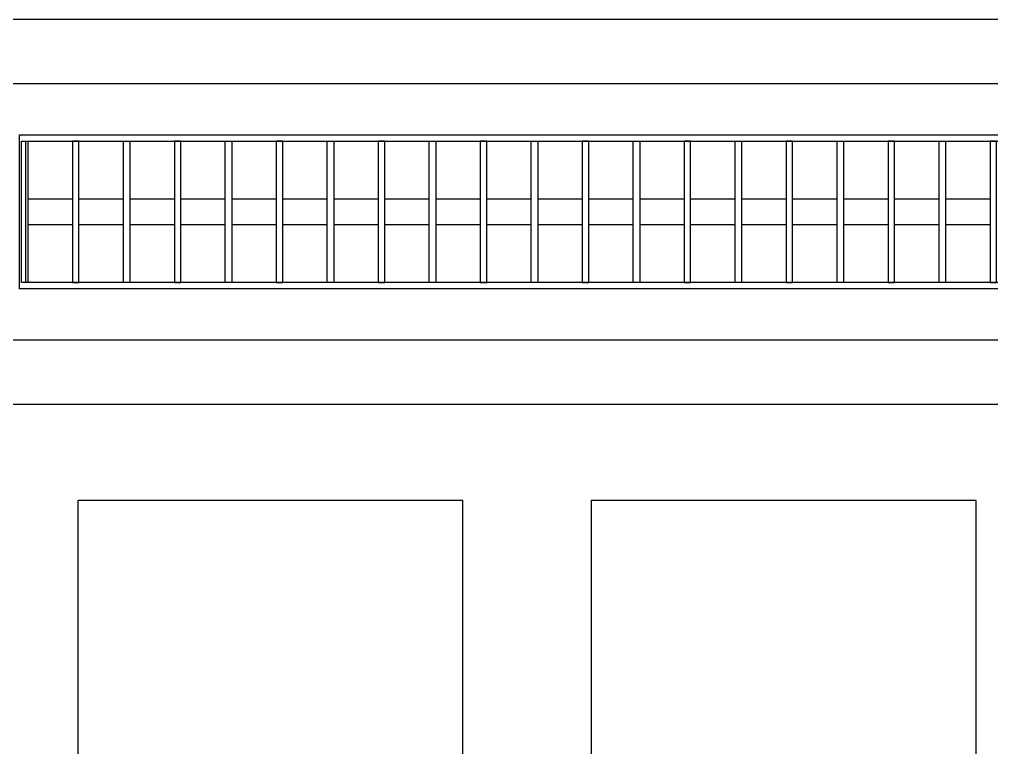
# Model space of a CAD drawing. Header units: millimetres. Extents: x -920231 to -841213, y -17301 to 22361.
# Drawn here: x -853260 to -852502, y -2808 to -2240 of the extents above; entities that cross this region are included whole.
import ezdxf
from ezdxf.xclip import XClip

# ---------------------------------------------------------------- set-up
doc = ezdxf.new("R2010")
doc.units = ezdxf.units.MM
doc.header["$XCLIPFRAME"] = 0
for name, color, linetype in [('000 - WIPEOUT', 250, 'Continuous'), ('001 - ASCESSORIES', 251, 'Continuous'), ('A04_TUBE SERIES', 2, 'Continuous'), ('A11_ALU.SOLID SHEET', 2, 'Continuous')]:
    doc.layers.add(name, color=color, linetype=linetype)
doc.layers.add('008 - LIGHTING', color=1, linetype='Continuous', lineweight=9)

# ---------------------------------------------------------------- blocks, each defined once
blk = doc.blocks.new('*U1368')
at = {"layer": 'Defpoints', "color": 250, "flags": 1}
blk.add_attdef('EXTR.OVL-LENGTH_', (-33.1, -9.01), '', height=5, dxfattribs=at)
blk.add_wipeout([(-25, 0), (25, 0), (25, 24947.74), (-25, 24997.74)]).dxf.layer = '000 - WIPEOUT'
at = {"layer": 'A04_TUBE SERIES', "color": 0}
blk.add_lwpolyline([(-25, 0), (25, 0), (25, 24947.74), (-25, 24997.74)], close=True, dxfattribs=at)
blk = doc.blocks.new('*U1369')
at = {"layer": 'Defpoints', "color": 250, "flags": 1}
blk.add_attdef('EXTR.OVL-LENGTH_', (-33.1, -9.01), '', height=5, dxfattribs=at)
blk.add_wipeout([(-25, 0), (25, 0), (25, 25197.74), (-25, 25247.74)]).dxf.layer = '000 - WIPEOUT'
at = {"layer": 'A04_TUBE SERIES', "color": 0}
blk.add_lwpolyline([(-25, 0), (25, 0), (25, 25197.74), (-25, 25247.74)], close=True, dxfattribs=at)
blk = doc.blocks.new('*U1351')
at = {"color": 1}
blk.add_wipeout([(600, -60), (-600, -60), (-600, 60), (600, 60)], dxfattribs=at).dxf.layer = '000 - WIPEOUT'
at = {"layer": '001 - ASCESSORIES', "color": 0}
blk.add_lwpolyline([(600, -60), (-600, -60), (-600, 60), (600, 60)], close=True, dxfattribs=at)
at = {"layer": '001 - ASCESSORIES'}
for points in [[(-593.5, -55), (-598.5, -55), (-598.5, 55), (-593.5, 55)], [(595, -55), (-595, -55), (-595, 55), (595, 55)], [(-558.77, -55), (-553.77, -55), (-553.77, 55), (-558.77, 55)], [(-514.03, -55), (-519.03, -55), (-519.03, 55), (-514.03, 55)], [(-479.3, -55), (-474.3, -55), (-474.3, 55), (-479.3, 55)], [(-434.57, -55), (-439.57, -55), (-439.57, 55), (-434.57, 55)], [(-399.83, -55), (-394.83, -55), (-394.83, 55), (-399.83, 55)], [(-355.1, -55), (-360.1, -55), (-360.1, 55), (-355.1, 55)], [(-320.37, -55), (-315.37, -55), (-315.37, 55), (-320.37, 55)], [(-275.63, -55), (-280.63, -55), (-280.63, 55), (-275.63, 55)], [(-240.9, -55), (-235.9, -55), (-235.9, 55), (-240.9, 55)], [(-196.17, -55), (-201.17, -55), (-201.17, 55), (-196.17, 55)], [(-161.43, -55), (-156.43, -55), (-156.43, 55), (-161.43, 55)], [(-116.7, -55), (-121.7, -55), (-121.7, 55), (-116.7, 55)], [(-81.97, -55), (-76.97, -55), (-76.97, 55), (-81.97, 55)], [(-37.23, -55), (-42.23, -55), (-42.23, 55), (-37.23, 55)], [(-2.5, -55), (2.5, -55), (2.5, 55), (-2.5, 55)], [(42.23, -55), (37.23, -55), (37.23, 55), (42.23, 55)], [(76.97, -55), (81.97, -55), (81.97, 55), (76.97, 55)], [(121.7, -55), (116.7, -55), (116.7, 55), (121.7, 55)], [(156.43, -55), (161.43, -55), (161.43, 55), (156.43, 55)]]:
    blk.add_lwpolyline(points, close=True, dxfattribs=at)
for points in [[(-593.5, 10), (-558.77, 10)], [(-553.77, 10), (-519.03, 10)], [(-514.03, 10), (-479.3, 10)], [(-474.3, 10), (-439.57, 10)], [(-434.57, 10), (-399.83, 10)], [(-394.83, 10), (-360.1, 10)], [(-355.1, 10), (-320.37, 10)], [(-315.37, 10), (-280.63, 10)], [(-275.63, 10), (-240.9, 10)], [(-235.9, 10), (-201.17, 10)], [(-196.17, 10), (-161.43, 10)], [(-156.43, 10), (-121.7, 10)], [(-116.7, 10), (-81.97, 10)], [(-76.97, 10), (-42.23, 10)], [(-37.23, 10), (-2.5, 10)], [(2.5, 10), (37.23, 10)], [(42.23, 10), (76.97, 10)], [(81.97, 10), (116.7, 10)], [(121.7, 10), (156.43, 10)], [(-593.5, -10), (-558.77, -10)], [(-553.77, -10), (-519.03, -10)], [(-514.03, -10), (-479.3, -10)], [(-474.3, -10), (-439.57, -10)], [(-434.57, -10), (-399.83, -10)], [(-394.83, -10), (-360.1, -10)], [(-355.1, -10), (-320.37, -10)], [(-315.37, -10), (-280.63, -10)], [(-275.63, -10), (-240.9, -10)], [(-235.9, -10), (-201.17, -10)], [(-196.17, -10), (-161.43, -10)], [(-156.43, -10), (-121.7, -10)], [(-116.7, -10), (-81.97, -10)], [(-76.97, -10), (-42.23, -10)], [(-37.23, -10), (-2.5, -10)], [(2.5, -10), (37.23, -10)], [(42.23, -10), (76.97, -10)], [(81.97, -10), (116.7, -10)], [(121.7, -10), (156.43, -10)]]:
    blk.add_lwpolyline(points, dxfattribs=at)
blk = doc.blocks.new('*U1487')
at = {"color": 3}
for points in [[(-200, -6650), (200, -6650), (200, -6950), (-200, -6950)], [(-200, -7050), (200, -7050), (200, -7350), (-200, -7350)]]:
    blk.add_wipeout(points, dxfattribs=at).dxf.layer = '000 - WIPEOUT'
at = {"layer": 'A11_ALU.SOLID SHEET', "color": 0, "linetype": 'ByBlock'}
for points in [[(-200, -6950), (200, -6950), (200, -6650), (-200, -6650)], [(-200, -7350), (200, -7350), (200, -7050), (-200, -7050)]]:
    blk.add_lwpolyline(points, close=True, dxfattribs=at)
blk = doc.blocks.new('*U1512')
at = {"layer": '008 - LIGHTING'}
blk.add_blockref('*U1351', (-107977.5, -5969.5), dxfattribs=at)
at = {"layer": 'A04_TUBE SERIES', "linetype": 'ByBlock'}
for name, p, rotation in [('*U1368', (-106232, -5844.5), 90.00000000000001), ('*U1369', (-106232, -6094.5), 90)]:
    blk.add_blockref(name, p, dxfattribs=dict(at, rotation=rotation))
at = {"layer": 'A11_ALU.SOLID SHEET', "linetype": 'ByBlock', "rotation": 90}
blk.add_blockref('*U1487', (-115182, -6394.5), dxfattribs=at)

msp = doc.modelspace()

# ---------------------------------------------------------------- block references
ref = msp.add_blockref('*U1512', (-744682.37, 3579.02))
XClip(ref).set_block_clipping_path([(-170955.001718735, -20880.0077451951), (-101425.4223389953, 14393.0014498747)])

doc.saveas('drawing.dxf')
